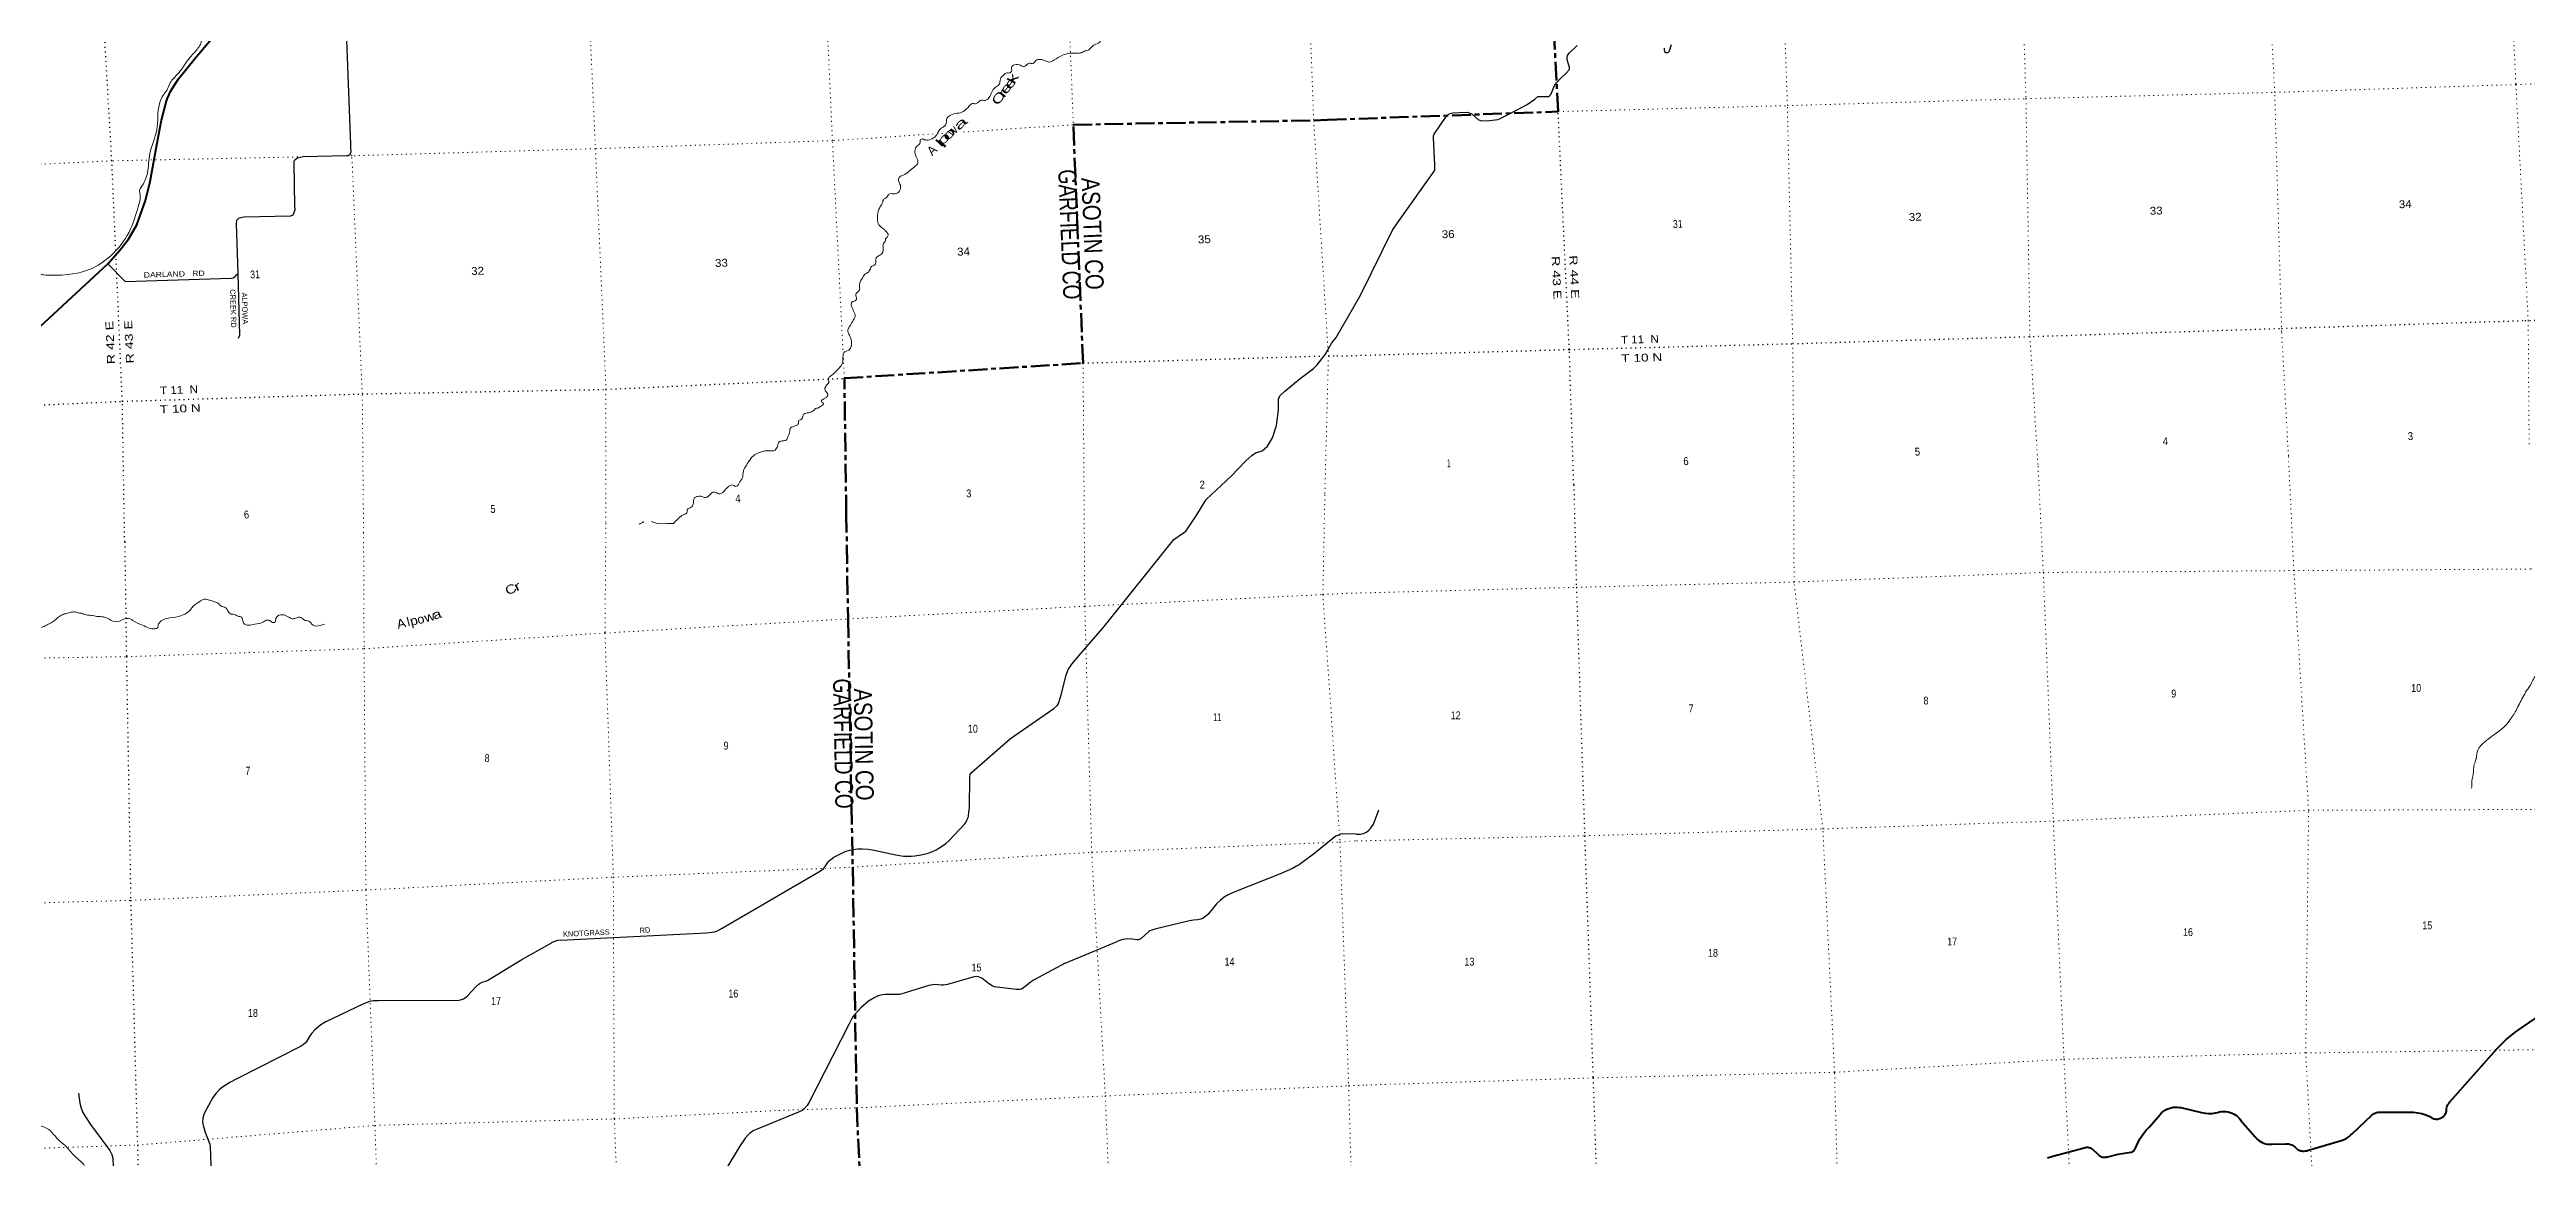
# Model space of a CAD drawing. Header units: feet. Extents: x 757852 to 1040949, y -536576 to -344549.
# Drawn here: x 888696 to 943844, y -408566 to -383889 of the extents above; entities that cross this region are included whole.
import ezdxf
from ezdxf.enums import TextEntityAlignment as Align

# ---------------------------------------------------------------- set-up
doc = ezdxf.new("R2010")
doc.units = ezdxf.units.FT
doc.header["$LTSCALE"] = 70
doc.linetypes.add('DOTTED', pattern=[1.5, 0.3, -1.2])
doc.linetypes.add('LONG_DASH_SHORT_DASH', pattern=[9.9, 6, -1.2, 1.5, -1.2])
for name, color, linetype, lineweight in [('11', 7, 'LONG_DASH_SHORT_DASH', 60), ('26', 7, 'Continuous', 40), ('29', 7, 'Continuous', 25), ('39', 7, 'Continuous', 13), ('6', 7, 'DOTTED', 25), ('7', 7, 'DOTTED', 13)]:
    doc.layers.add(name, color=color, linetype=linetype, lineweight=lineweight)
for name, color, linetype in [('12', 7, 'Continuous'), ('30', 7, 'Continuous'), ('41', 7, 'Continuous')]:
    doc.layers.add(name, color=color, linetype=linetype)

msp = doc.modelspace()

# ---------------------------------------------------------------- linework, layer by layer
at = {"layer": '11'}
for points in [[(917151.86, -385455.14), (922284.27, -385271.38), (922005.04, -379966.05), (927199.66, -379765.43), (932541.61, -379679.8), (943351.62, -379386.9), (948555.73, -379221.31)], [(906435.99, -394228.44), (906392.3, -391211.22), (911706.99, -390873.52), (911489.97, -385565.11), (916842.37, -385467.62), (917151.86, -385455.14)], [(906435.99, -394228.44), (906474.37, -396570.99), (906577.94, -402100.76), (906668.39, -407460.46), (906912.32, -412853.65), (907126.07, -418378.1), (907326.77, -423734.49), (907600.29, -423729.04)]]:
    msp.add_lwpolyline(points, dxfattribs=at)
at = {"layer": '26'}
for points in [[(885768.05, -392565.01), (889994.47, -388661.78), (890260.49, -388359.5), (890453.82, -388111.86), (890636.84, -387792.13), (890835.08, -387252.62), (890934.26, -386824.92), (891099.23, -385930.37), (891185.03, -385460.86), (891302.61, -385042.64), (891322.82, -384975.79), (891357.25, -384894.01), (891389.54, -384827.29), (891436.89, -384747.65), (891501.45, -384642.19), (891566.34, -384539.24), (891935.99, -384078.72), (892465.45, -383456.14)], [(942077.07, -407425.75), (942086.52, -407404.05), (942098.18, -407383.45), (942100.79, -407379.8), (942119.89, -407354.71), (942141.8, -407329.8), (943192.06, -406135.36), (943393.35, -405936.5), (943614.32, -405759.77), (943659.74, -405727.89), (946879.52, -403517.5), (947032.07, -403450.21), (947190.81, -403399.23), (947354.02, -403365.13), (947463.81, -403352.01), (948330.54, -403313.84), (948571.71, -403328.4), (948810.03, -403368.08), (948989.91, -403415.49), (949561.74, -403589.08)], [(933182.39, -408572.78), (933298.76, -408538.03), (934022.85, -408340.87), (934041.8, -408337.72), (934060.97, -408336.58), (934080.15, -408337.44), (934099.14, -408340.3), (934117.73, -408345.14), (934135.71, -408351.89), (934152.88, -408360.48), (934169.07, -408370.82), (934172.3, -408373.19), (934307.69, -408496.86), (934332.41, -408519.5), (934357.69, -408536.13), (934366.87, -408541.28), (934385.47, -408549.28), (934404.8, -408555.3), (934424.65, -408559.26), (934444.8, -408561.13), (934465.05, -408560.87), (934485.15, -408558.51), (934504.9, -408554.05), (934520.23, -408549.04), (934753.81, -408492.89), (935035.86, -408447.55), (935049.23, -408444.45), (935062.21, -408439.97), (935074.65, -408434.16), (935086.41, -408427.09), (935097.36, -408418.82), (935107.4, -408409.45), (935116.4, -408399.09), (935124.26, -408387.84), (935130.91, -408375.83), (935136.26, -408363.19), (935137.11, -408360.79), (935189.18, -408236.83), (935240.06, -408141.05), (935300.68, -408051.11), (935370.37, -407968), (935416.18, -407921.84), (935453.34, -407882.74), (935689.44, -407609.68), (935722.12, -407574.19), (935758.32, -407542.31), (935797.66, -407514.39), (935839.71, -407490.74), (935883.99, -407471.61), (935930.04, -407457.21), (935977.33, -407447.71), (936025.36, -407443.2), (936073.6, -407443.74), (936121.52, -407449.31), (936126.03, -407450.23), (936150.7, -407455.25), (936176.03, -407461.33), (936612.26, -407566.07), (936688.6, -407579.85), (936765.95, -407585.58), (936843.49, -407583.2), (936920.35, -407572.72)], [(936920.35, -407572.72), (936963.68, -407563.13), (937009.68, -407550.37), (937056.75, -407542.49), (937104.39, -407539.58), (937152.08, -407541.66), (937199.28, -407548.71), (937245.49, -407560.66), (937290.2, -407577.38), (937332.92, -407598.67), (937373.17, -407624.32), (937410.53, -407654.03), (937444.57, -407687.48), (937474.93, -407724.31), (937486.4, -407740.54), (937796.71, -408096.04), (937822.78, -408129.59), (937852.21, -408160.23), (937884.68, -408187.63), (937919.84, -408211.49), (937957.31, -408231.54), (937996.66, -408247.56), (938037.47, -408259.38), (938079.29, -408266.87), (938121.59, -408269.94), (938162.38, -408269.43), (938171.59, -408269.19), (938489.83, -408261.08), (938516.22, -408260.1), (938542.56, -408261.89), (938568.57, -408266.43), (938593.97, -408273.65), (938618.47, -408283.5), (938641.81, -408295.85), (938663.72, -408310.57), (938683.91, -408327.43), (938756.3, -408392.82), (938783.04, -408404.97), (938810.91, -408414.27), (938839.6, -408420.6), (938868.79, -408423.89), (938898.17, -408424.12), (938927.41, -408421.28), (938956.19, -408415.39), (938984.2, -408406.53), (938993.56, -408402.83), (939751.06, -408176.71), (939801.87, -408155.03), (939850.12, -408128.15), (939895.31, -408096.39), (939910.72, -408082.98), (939935.85, -408061.12), (939960.72, -408037.58), (940398.04, -407623.7), (940423.36, -407604.98), (940450.49, -407589.01), (940479.15, -407575.97), (940509.01, -407565.99), (940539.75, -407559.19), (940571.04, -407555.64), (940582.88, -407555.16), (941332.19, -407560.15), (941425, -407569.78), (941516.29, -407589.07), (941605.07, -407617.79), (941690.36, -407655.63), (941747.6, -407687.4), (941769.1, -407696.46), (941791.44, -407703.22), (941814.36, -407707.61), (941837.61, -407709.58), (941860.94, -407709.11), (941884.09, -407706.21), (941906.81, -407700.9), (941928.85, -407693.24), (941949.97, -407683.32), (941969.94, -407671.25), (941988.54, -407657.16), (942005.56, -407641.2), (942020.83, -407623.55), (942034.16, -407604.4), (942045.42, -407583.96), (942054.48, -407562.45), (942061.24, -407540.12), (942065.63, -407517.2), (942066.13, -407513.32), (942065.76, -407496.52), (942065.21, -407471.56), (942070.52, -407446.52), (942077.07, -407425.75)]]:
    msp.add_lwpolyline(points, dxfattribs=at)
at = {"layer": '29'}
for p, q in [((903672.53, -403457.39), (905826.86, -402207.01)), ((900069.94, -403725.71), (903323.95, -403565.31)), ((911309, -404235.88), (912466.58, -403753.29)), ((902927.77, -410197.26), (904113.61, -408238.74))]:
    msp.add_line(p, q, dxfattribs=at)
for points in [[(892906.3, -390320.59), (892932.16, -390247.34), (892893.12, -388876.49), (892862.23, -387764.91), (892867.87, -387688.28), (892908.86, -387648.74), (892958.45, -387627.02), (893018.47, -387617.05), (894071.46, -387591.27), (894117.03, -387569.69), (894143.58, -387518.54), (894165.73, -387455.46), (894159, -387369.17), (894141.57, -386430.18), (894143.95, -386377.79), (894159.01, -386345.12), (894200.06, -386307.59), (894273.7, -386283.09), (894345.84, -386274.74), (895308.36, -386249.86), (895342.51, -386248.76), (895385.89, -386221.21), (895408.1, -386160.14), (895403.95, -386091.87), (895403.24, -386005.38), (895214.4, -380953.58)], [(920376.54, -385338.85), (920504.03, -385449.49), (920555.31, -385473.61), (920605.82, -385479.72), (920756.38, -385469.83), (920942, -385444.04), (920982.29, -385430.83), (921201.39, -385319.66), (921594.06, -385117.21), (921764.39, -384993.86), (921834.72, -384938.8), (921882.87, -384934.91), (922043.94, -384936.67), (922069.98, -384934.89), (922091.7, -384922.74), (922114.08, -384898.92), (922128.1, -384875.04), (922201.5, -384691.08), (922245.39, -384629), (922351.96, -384522.22), (922466.48, -384413.12), (922528, -384338.28), (922536.48, -384312.9), (922536.03, -384285.65), (922521.95, -384233.88), (922487.39, -384120.53), (922483.1, -384075.02), (922493.72, -384023.7), (922529.96, -383971.98), (922710.33, -383795.92)], [(924642.66, -383861.21), (924643.61, -383901.28), (924654.46, -383929.64), (924685.13, -383953.23), (924706.37, -383955.59), (924724.91, -383953.54), (924739.4, -383946.16), (924755.1, -383930.31), (924763.67, -383915.03), (924810.57, -383774.36)], [(917345.43, -390304.79), (917874.25, -389375.25), (918604.05, -387895.98), (919384.75, -386797.05), (919533.82, -386592.03), (919539.49, -386572.2), (919538.67, -386457.02), (919509.06, -385846.47), (919509.93, -385813), (919521.75, -385775.16), (919775.73, -385403.44), (919837.55, -385336.64), (919878.89, -385312.78), (919938.72, -385298.49), (920252.57, -385284.4), (920306.92, -385296.2), (920368.68, -385332.02), (920376.54, -385338.85)], [(889994.47, -388661.78), (890380.84, -389053.76), (892737.56, -388982.08), (892787.54, -388972.43), (892828.84, -388942.93), (892867.76, -388901.44), (892893.12, -388876.49)], [(914447.49, -393911.15), (915005.71, -393389.04), (915330.8, -393046.64), (915467.9, -392929.57), (915548.44, -392868.64), (915695.97, -392827.69), (915813.42, -392725.33), (915924.14, -392536.68), (916016, -392260.11), (916055.75, -391924.87), (916058.03, -391677.33), (916085.83, -391602), (916199.2, -391497.76), (916544.33, -391217.09), (916836.92, -390992.42), (916920.78, -390909.25), (917094.59, -390680.35), (917243.4, -390424.08), (917345.43, -390304.79), (917344.85, -390305.8)], [(914035.08, -394561.72), (914238.55, -394252.76), (914447.49, -393911.15)], [(911054.34, -398564.65), (911136.88, -398488.38), (911157.75, -398454.98), (911178.89, -398411.09), (911220.63, -398260.77), (911329.14, -397826.5), (911378.96, -397695.01), (911454.35, -397575.97), (911654.69, -397342.14), (912180.57, -396740.85), (913699.79, -394836.77), (913729.79, -394804.42), (913748.83, -394788.77), (913825, -394736.56), (913941.87, -394653.05), (913992.99, -394613.39), (914009.43, -394596.17), (914035.08, -394561.72)], [(909226.55, -399990.52), (910093.04, -399235.98), (911054.34, -398564.65)], [(905826.86, -402207.01), (905883.25, -402169.18), (905930.2, -402129.52), (905964.64, -402085.67), (906034.55, -401983.37), (906054.37, -401958.32), (906087.76, -401929.09), (906155.59, -401878.98), (906217.15, -401847.66), (906396.62, -401762.06), (906456.09, -401737.01), (906517.66, -401718.22), (906584.44, -401703.6), (906693.99, -401691.08), (906793.12, -401691.08), (906919.37, -401699.43), (907022.68, -401716.13), (907541.26, -401828.88), (907712.38, -401851.84), (907833.42, -401858.11), (907885.59, -401856.02), (907960.72, -401849.75), (908100.53, -401824.7), (908261.22, -401787.12), (908338.44, -401757.89), (908438.6, -401711.96), (908531.47, -401657.68), (908651.46, -401569.99), (908723.46, -401509.44), (909073.01, -401135.72), (909095.96, -401102.32), (909121, -401056.39), (909148.13, -400993.75), (909158.57, -400964.52), (909166.92, -400876.83), (909177.35, -400780.79), (909185.7, -400091.81), (909197.18, -400035.43), (909226.55, -399990.52)], [(917786.9, -401366.09), (917881.05, -401364.39), (917920.65, -401358.13), (917966.49, -401345.62), (918014.43, -401320.6), (918068.61, -401276.82), (918106.12, -401237.21), (918139.47, -401193.42), (918170.73, -401139.21), (918293.68, -400824.38)], [(917786.9, -401366.09), (917491.06, -401360.08), (917437.52, -401367.92), (917376.15, -401391.43), (917335.67, -401412.33), (917266.47, -401459.36), (916838.19, -401809.46), (916639.71, -401961), (916522.2, -402044.61), (916462.14, -402081.18), (916373.34, -402128.21), (916080.86, -402253.62), (915046.71, -402661.19), (914938.34, -402713.45), (914848.24, -402770.93), (914765.99, -402833.64), (914675.89, -402917.24), (914528.34, -403100.13), (914482.64, -403152.38), (914439.55, -403194.19), (914378.18, -403235.98), (914327.26, -403256.89), (914258.05, -403272.56), (914169.26, -403277.79), (914075.25, -403293.46), (913302.25, -403481.58), (913216.08, -403507.7), (913190.63, -403519.44), (913171.68, -403533.83), (913088.11, -403606.98), (912999.32, -403685.36), (912957.54, -403711.49), (912934.7, -403716.7), (912910.53, -403716.72), (912800.85, -403701.04), (912706.84, -403695.81), (912644.16, -403701.04), (912591.29, -403711.48), (912528.62, -403729.76), (912466.58, -403753.29)], [(903323.95, -403565.31), (903446.85, -403549.24), (903499.02, -403538.8), (903550.15, -403522.09), (903607.54, -403497.05), (903672.53, -403457.39)], [(898329.81, -404661.87), (898427.93, -404630.71), (898446.71, -404623.4), (898472.74, -404609.31), (899213.89, -404159.29), (899837.56, -403807.12)], [(900069.94, -403725.71), (900004.55, -403735.05), (899941.95, -403753.85), (899904.38, -403770.55), (899837.56, -403807.12)], [(911309, -404235.88), (910618.32, -404612.85), (910530.84, -404667.71), (910436.82, -404740.87), (910337.59, -404819.25), (910299.72, -404827.09), (910217.46, -404824.48), (909736.95, -404761.77), (909680.8, -404740.87), (909601.15, -404688.62), (909449.69, -404573.66), (909376.57, -404542.31), (909328.25, -404537.08), (909251.22, -404547.53), (908687.14, -404709.52), (908600.95, -404725.19), (908546.12, -404725.19), (908415.54, -404714.74), (908360.7, -404717.35), (908274.52, -404735.64), (907841.02, -404866.28)], [(895680.91, -405145.51), (895811, -405090.05), (895853.79, -405075.43), (895911.17, -405067.08), (896020.73, -405067.08), (897811.27, -405058.73), (897844.12, -405054.55), (897866.03, -405049.33), (897915.07, -405031.58), (897958.9, -405003.39), (898003.26, -404966.87), (898178.56, -404774.79), (898253.68, -404707.98), (898287.06, -404683.95), (898315.24, -404668.29), (898329.81, -404661.87)], [(894855.79, -405540.05), (895680.91, -405145.51), (895682.85, -405143.45)], [(907841.02, -404866.28), (907650.37, -404931.59), (907617.73, -404936.81), (907535.47, -404936.82), (907295.21, -404936.82), (907239.07, -404942.04), (907231.24, -404944.65), (907143.75, -404968.17), (907053.66, -405007.35), (906929.61, -405083.13), (906762.47, -405229.44), (906600.56, -405401.87), (906562.7, -405456.73), (906490.88, -405600.44), (905608.2, -407335.25), (905565.12, -407408.4), (905498.52, -407481.56), (905452.83, -407518.14), (905373.17, -407559.94), (904412.15, -407951.85), (904365.8, -407974.05), (904324.02, -407998.87), (904291.38, -408023.69), (904255.46, -408056.35), (904187.58, -408132.12), (904113.61, -408238.74)], [(894855.79, -405540.05), (894734.16, -405614.09), (894688.25, -405645.4), (894649.64, -405682.99), (894600.6, -405724.74), (894537.99, -405797.82), (894491.04, -405858.36), (894416.95, -405983.63), (894390.87, -406017.04), (894352.26, -406050.44), (894282.35, -406092.2), (892883.09, -406806.23), (892713.01, -406893.93), (892549.18, -407002.49), (892482.4, -407052.6), (892404.16, -407136.12), (892332.15, -407232.15), (892137.04, -407587.1), (892106.76, -407687.31), (892103.65, -407779.18), (892123.46, -407883.56), (892170.43, -408021.37), (892262.25, -408271.91), (892275.8, -408334.54), (892282.06, -408509.92), (892290.41, -408764.64)], [(889340.49, -407135.74), (889366.8, -407358.78), (889396.82, -407465.91), (889434.7, -407562.57), (889480.39, -407638.34), (889607.06, -407829.06), (890035.34, -408409.07), (890084.95, -408503.13), (890100.62, -408550.16), (890103.24, -408571.06), (890113.68, -408780.07), (890103.24, -409104.05), (890113.68, -409239.91), (890139.8, -409391.44), (890218.14, -409699.74), (890229.89, -409785.96), (890233.81, -409856.5), (890232.5, -409919.2), (890207.7, -410044.61), (890092.08, -410590.48)]]:
    msp.add_lwpolyline(points, dxfattribs=at)
at = {"layer": '39'}
msp.add_lwpolyline([(902094.7, -394398.72), (902183.28, -394433.42), (902274.24, -394454.62), (902442.62, -394447.35), (902540.93, -394446.28), (902583.86, -394443), (902589.67, -394440.61), (902597.52, -394436.51), (902648.09, -394377.38)], dxfattribs=at)
for points in [[(888155.3, -388948.2), (888120.2, -388919.15), (888103.37, -388895.54), (888088.79, -388815.54), (888042.38, -388746.61), (887898.67, -388717.03), (887749.63, -388774.12), (887713.92, -388853.73), (887682.92, -388890.94), (887653.8, -388988.45), (887658.9, -389086.87), (887726.47, -389189.31), (887809.54, -389208.78), (887892.03, -389145.77), (887986.38, -389076.35), (888076.96, -389015.09), (888151.35, -388950.34), (888256.94, -388918.78), (888471.4, -388895.79), (888578.39, -388908.45), (888745.58, -388917.17), (889645.73, -388763.52), (890125.58, -388418.15), (890500.93, -387883.01), (890670.55, -387392.7), (890714.27, -387184.07), (890710.35, -386995.08), (890763.95, -386908.86), (890874.08, -386637.74), (890928.82, -386203.43), (891083.17, -385675.38), (891143.41, -385096.04), (891233.72, -384897.98), (891324.1, -384766.32), (891384.1, -384627.59), (891554.89, -384430.97), (891747.59, -384163.24), (891914.68, -383962.09), (892066.33, -383746.6), (892137.12, -383567.28), (892298.77, -383463.5), (892337.05, -383401.92), (892572.33, -383209.27), (892749.95, -382909.83), (892797.21, -382813.75), (892903.18, -382794.25), (892952.45, -382698.11), (893023.7, -382661.62), (893088.68, -382617.29), (893227.71, -382433.76), (893324.36, -382245.56), (893328.73, -382064.36), (893420.75, -381984.95), (893724.27, -381788.09), (893993.39, -381584.3), (894262.43, -381314.11), (894527.52, -381110.44), (894783.95, -380886.94), (894987.84, -380719.44), (895056.38, -380596.52), (895164.97, -380468.3), (895365.47, -380321.02), (895476.07, -380192.74), (895608.84, -380065.75), (895832.25, -379879.51), (896020, -379710.52), (896267.2, -379513.46), (896486.48, -379387.72), (896981.6, -379080.09), (897124.03, -378940.72), (897291.68, -378707.99), (897450.24, -378570.12), (897553.77, -378536.61), (897677.24, -378434.06), (897833.34, -378153.42), (898149.11, -377642.32), (898373.2, -377413.82), (898552.74, -377303.43), (898694.31, -377264.68), (898866, -377160.59), (898980.55, -376965.78), (899054.81, -376897), (899129.61, -376717.55), (899203.35, -376503.94), (899348.29, -376380.58), (899476.09, -376223.57), (899572.8, -376037.38), (899708.26, -375868.06), (899794.37, -375728.49), (899867.82, -375697.96), (899985.36, -375726.37), (900082.08, -375604.57), (900172.72, -375480.94), (900270.89, -375340.98), (900417.84, -375217.56), (900641.76, -375047.41), (900812.62, -374852.8)], [(885470.94, -384859.55), (885545.53, -384805.07), (885581.6, -384673.14), (885669.6, -384529.48), (885750.65, -384484.63), (885785.37, -384501.62), (885829.44, -384496.18), (885918.84, -384461.12), (885986.4, -384499.18), (886153.83, -384451.56), (886323.13, -384335.47), (886537.5, -384117.33), (886682.66, -384128.76), (886753.66, -384084.23), (886761.43, -384011.56), (886798.72, -383982.19), (886915.48, -383922.11), (887068.32, -383730.1), (887132.16, -383649.58), (887213.71, -383620.81), (887290.85, -383515.72), (887375.59, -383396.31), (887442.2, -383404.23), (887523.18, -383357.37), (887574.89, -383210.85), (887631.51, -383156.73), (887695.42, -383142.6), (887671.8, -383030.7), (887705.18, -382941.1), (887835.69, -382870.52), (887894.2, -382812.3), (887966.95, -382759.67), (888074.49, -382726.04), (888137.96, -382697.85), (888209.6, -382737.79), (888300.83, -382761.02), (888330.39, -382677.58), (888340.42, -382612.88), (888402.51, -382604.85), (888459.76, -382570.82), (888514.57, -382522.79), (888547.14, -382471.44), (888598.68, -382447.66), (888625.29, -382398.52), (888690.33, -382356.19), (888728.8, -382300.63), (888812.1, -382199.38), (888899.42, -382162.37), (888974.63, -382123.74), (889035.64, -382017.16), (889042.65, -381920.37), (889130.79, -381845.11), (889188.98, -381841.23), (889232.6, -381757.34), (889300.53, -381743.08), (889324.95, -381687.98), (889322.36, -381605.58), (889348.97, -381556.44), (889449.85, -381502.9), (889511.44, -381478.79), (889519.08, -381402.09), (889550.77, -381322.61), (889600.8, -381250.59), (889578.69, -381186.92), (889627.78, -381149.13), (889697.09, -381114.71), (889745.23, -381046.77), (889791.68, -380988.95), (889789.15, -380908.55), (889842.25, -380806.26), (889896.11, -380792.45), (889921.3, -380825.85), (889991.74, -380827.61), (890059.53, -380744.96), (890170.84, -380703.15), (890270.34, -380669.78), (890284.64, -380612.99), (890264.54, -380549.25), (890377.11, -380547.65), (890484.03, -380558.3), (890539.52, -380467.99), (890541.31, -380333.14), (890550.03, -380290.61), (890636.61, -380293.86), (890729.96, -380256.66), (890788.95, -380085.77), (890829.17, -379957.73), (890906.51, -379923.06), (890946.87, -379863.42), (890969.84, -379826.46), (891062.94, -379781.22), (891098.72, -379703.62), (891066.88, -379650.33), (891113.5, -379534.15), (891160.33, -379488.39), (891276.22, -379464.54), (891320.1, -379388.7)], [(911752.06, -383921.03), (911837.75, -383896.15), (911927.39, -383804.75), (911994.75, -383772.4), (912089.29, -383709.01), (912138.12, -383598.8), (912211.74, -383509.92), (912359.91, -383489.07), (912558.92, -383422.32), (912633.11, -383351.53), (912642.14, -383254.67), (912663.42, -383227.84), (912770.21, -383234.47), (912851.07, -383183.58), (912960.61, -383085.51), (913090.5, -383059.2), (913215.49, -383004.89), (913292.14, -382948.11), (913302.05, -382879.39), (913346.3, -382815.6), (913408.01, -382795.51), (913455.72, -382777.88), (913542.4, -382656.39), (913579.44, -382618.99), (913661.11, -382594.24), (913803.25, -382573.58), (913904.07, -382518.03), (913942.05, -382510.77), (913995.86, -382559.34), (914116.04, -382607.79), (914181.33, -382573.5), (914218.67, -382481.77), (914229.9, -382455.25), (914296.7, -382469.2), (914470.88, -382572.25), (914528.95, -382564.35), (914547.02, -382499.39), (914562.89, -382428.46), (914626.05, -382390.22), (914748.6, -382386.28), (914884.78, -382432.21), (915008.84, -382412.13), (915091.64, -382359.17), (915189.02, -382386.22), (915377.24, -382360.06), (915576.63, -382305.37), (915690.57, -382283.6), (915769.66, -382176.44), (915905.14, -382135.87), (916087.47, -382178.3), (916173.54, -382165.48), (916212.71, -382132.03), (916242.64, -382060.65), (916300.97, -382060.79), (916368.66, -382102.88), (916414.11, -382077.28), (916499.41, -381975.95), (916563.43, -381837.09), (916626.77, -381804.88), (916675.99, -381835.49), (916707.26, -381806.32), (916758.23, -381764.44), (916875.88, -381732.5), (916962.45, -381704.31), (917001.25, -381689.17), (917001.63, -381689.02)], [(906551.12, -389608.69), (906543.32, -389552.61), (906568.18, -389511.57), (906629.76, -389487.46), (906662.97, -389456.22), (906653.17, -389400.2), (906651.21, -389337.89), (906691.82, -389286.29), (906728.54, -389238.84), (906729.4, -389138.22), (906819.65, -388938.15), (906850.4, -388892.91), (906915.63, -388856.61), (906971.3, -388772.33), (906999.99, -388725.14), (907065.28, -388690.85), (907093.01, -388613.51), (907100.47, -388530.78), (907143.59, -388495.2), (907235.81, -388421.82), (907259.09, -388330.53), (907254.17, -388238.15), (907280.72, -388187), (907309.59, -388145.83), (907310.66, -388115.62), (907345.37, -388068.23), (907365.51, -388005.22), (907321.3, -387942.26), (907271.31, -387887.53), (907157.72, -387792.6), (907131.71, -387668.69), (907146.18, -387489.17), (907183.65, -387401.46), (907248.36, -387284.7), (907260.84, -387234), (907319.91, -387193.88), (907364.35, -387136.12), (907383.69, -387111.36), (907483.95, -387102.1), (907587.54, -387070.61), (907644.4, -386960.14), (907621.34, -386866.32), (907595.02, -386796.75), (907626.84, -386721.29), (907704.18, -386686.62), (907832.24, -386602.03), (907963.57, -386493.19), (908029.29, -386408.59), (908023.06, -386338.38), (907966.85, -386213.43), (907977.12, -386092.39), (908035.06, -386016.09), (908074.29, -385984.65), (908076.86, -385938.3), (908087.59, -385895.7), (908121.3, -385880.54), (908198.46, -385904.21), (908322.58, -385886.14), (908403.62, -385841.29), (908474.86, -385740.42), (908550.19, -385641.43), (908646.55, -385571.94), (908676.15, -385426.14), (908760.21, -385349), (909039.33, -385271.63), (909181.95, -385138.29), (909242.9, -385094.08), (909311.33, -385095.9), (909366.77, -385067.97), (909437.58, -385017.41), (909518.19, -385022.87), (909677.37, -384840.71), (909750.5, -384735.75), (909834.99, -384672.68), (909858.33, -384583.41), (909878.48, -384520.4), (909950.6, -384447.66), (909991.72, -384412.14), (910062.1, -384411.89), (910118.84, -384361.78), (910112.3, -384281.52), (910181.1, -384231.02), (910314.14, -384240.83), (910381.51, -384272.87), (910456.46, -384226.2), (910507.75, -384194.38), (910584.41, -384201.97), (910658.67, -384133.2), (910760.5, -384109.81), (910864.03, -384140.68), (910955.39, -384167.93), (911058.66, -384126.38), (911248.31, -384017.69), (911405.76, -383972.39), (911568.55, -383969.17), (911668.81, -383959.92), (911752.06, -383921.03)], [(902648.09, -394377.38), (902760.16, -394279.32), (902817.35, -394243.28), (902851.32, -394236.15), (902884.65, -394208.93), (902893.37, -394166.4), (902900.27, -394129.96), (902959.47, -394093.86), (903000.84, -394066.38), (903030.71, -393992.99), (903030.82, -393932.63), (903055.24, -393877.52), (903108.6, -393847.64), (903194.73, -393836.83), (903282.07, -393864.2), (903324.26, -393862.85), (903381.38, -393824.8), (903422.25, -393781.24), (903477.43, -393745.26), (903523.89, -393751.82), (903574.93, -393776.33), (903627.42, -393782.69), (903686.81, -393752.62), (903741.23, -393692.53), (903807.71, -393632.05), (903854.91, -393598.34), (903900.81, -393586.81), (903937.41, -393599.71), (903976.34, -393622.61), (904012, -393605.37), (904084.81, -393490.36), (904124.85, -393420.67), (904136.13, -393331.79), (904157.46, -393242.58), (904230.02, -393119.54), (904367.04, -392936.08), (904483.75, -392873.98), (904561.28, -392845.34), (904677.23, -392823.51), (904751.76, -392827.15), (904824.08, -392824.83), (904869.28, -392791.18), (904912.58, -392697.25), (904924.94, -392642.53), (904952.44, -392621.53), (905028.28, -392603), (905100.16, -392586.6), (905134.18, -392517.11), (905166.25, -392449.68), (905178.67, -392396.98), (905181.17, -392348.61), (905202.26, -392315.74), (905275.39, -392275.17), (905352.93, -392246.52), (905371.63, -392201.66), (905372.5, -392165.42), (905429.75, -392131.39), (905462.2, -392076.03), (905490.38, -392012.75), (905593.9, -391979.25), (905685.37, -391946.14), (905724.67, -391916.71), (905751.78, -391883.65), (905799.81, -391876.07), (905849.15, -391846.32), (905910.3, -391808.14), (905921.97, -391795.69), (905925.49, -391779.48), (905902.57, -391754.07), (905883.6, -391726.51), (905884.98, -391706.35), (905954.03, -391663.89), (906005.07, -391624.02), (906024.09, -391589.21), (906012.65, -391545.32), (905962.29, -391478.53), (905981.42, -391383.36), (906010.55, -391350.23), (906043.37, -391306.93), (906041.42, -391244.62), (906046.18, -391204.23), (906114.6, -391141.68), (906237.57, -391023.05), (906338.38, -390903.12), (906361.4, -390739.42), (906396.03, -390625.65), (906477.39, -390590.84), (906526.17, -390543), (906551.44, -390387.28), (906507.03, -390253.91), (906470.04, -390164.56), (906474.42, -390112.11), (906509.01, -390060.7), (906579.55, -389937.72), (906630.58, -389833.48), (906598.66, -389713.79), (906551.12, -389608.69)], [(901820.82, -394460.79), (901829.35, -394454.78), (901866.71, -394442.18), (901867.55, -394440.92), (901895.26, -394426.22), (901900.3, -394422.02), (901915.84, -394413.2), (901928.28, -394405.73)], [(949186.1, -394487.3), (949184.28, -394490.06), (949130.72, -394569.49), (949027.39, -394692.6), (948921.86, -394807.73), (948820.89, -394944.82), (948693.67, -395154.87), (948564.71, -395296.7), (948441.77, -395438.37), (948302.36, -395564.41), (948156.85, -395608.27), (947991.07, -395644.63), (947820.64, -395735.31), (947649.27, -395868.18), (947625.54, -395882.84), (947585.4, -395883.86), (947404.16, -395944.7), (947233.09, -395931), (947010.78, -396035.05), (946857, -396227.7), (946673.82, -396449.22), (946414.06, -396660.64), (946193.84, -396846.96), (946107.82, -396939.51), (945954.72, -397079.94), (945858.96, -397184.78), (945823.3, -397362.38), (945751.06, -397522.84), (945633.78, -397650.31), (945511.6, -397663.47), (945365.63, -397689.28), (945257.87, -397637.81), (945162.12, -397505.73), (944982.58, -397395.87), (944740, -397414.1), (944597.69, -397425.76), (944368.59, -397499.87), (944215.39, -397636.29), (944084.48, -397780.18), (943959.31, -397992.18), (943783.68, -398273.74), (943628.69, -398576.85), (943484.01, -398811.44), (943378.94, -398944.63), (943170.4, -399116.6), (942882.8, -399338.77), (942781.22, -399451.79), (942735.53, -399629.64), (942730.68, -399675.94), (942711.73, -399720.6), (942711.88, -399726.62), (942691.23, -399783.36), (942668.4, -399912.45), (942652.3, -400069.47), (942627.67, -400206.62), (942628.07, -400222.68), (942622.95, -400337.25)], [(885971.15, -397835.19), (886029.06, -397806.33), (886061.7, -397757.21), (886122.06, -397695.21), (886218.61, -397702.21), (886280.59, -397694.26), (886353.6, -397585.76), (886499.34, -397493.03), (886688.4, -397439.03), (886982.1, -397327.64), (887178.69, -397257.36), (887365.68, -397201.41), (887487.46, -397179.57), (887578.38, -397132.64), (887687.84, -397035.03), (887782.05, -396963.95), (887881.65, -396938.79), (887992.74, -396895.24), (888097.69, -396847.87), (888161.1, -396753.7), (888252.8, -396732.8), (888341.99, -396762.07), (888520.57, -396760.5), (888625.47, -396711.12), (888704.53, -396670.58), (888801.16, -396613.45), (888883.16, -396536.74), (888963.99, -396488.12), (889001.55, -396468.91), (889097.14, -396443.87), (889204.76, -396418.46), (889254.83, -396414.89), (889333.69, -396434.47), (889398.22, -396444.48), (889511.77, -396483.01), (889620.42, -396491.63), (889751.54, -396513.58), (889894.45, -396527.15), (890003.94, -396563.8), (890110.07, -396622.61), (890250.5, -396620.22), (890377.33, -396566.15), (890524.37, -396583.6), (890551.04, -396602.8), (890765.02, -396710.34), (890917.51, -396775.7), (891040.37, -396789.9), (891107.71, -396759.74), (891112.16, -396707.49), (891144.62, -396652.37), (891181.7, -396617.14), (891306.41, -396559.14), (891566.12, -396518.95), (891671.32, -396479.59), (891807.27, -396395.18), (891859.55, -396331.42), (891919.79, -396265.41), (891974.85, -396227.62), (892047.6, -396177.25), (892100.84, -396145.52), (892174.67, -396131.19), (892285.98, -396161.78), (892399.48, -396198.31), (892468.98, -396240.22), (892528.75, -396292.46), (892591.45, -396308.53), (892651.35, -396364.77), (892714.15, -396450.98), (892839.56, -396483.13), (892910.88, -396518.97), (892957.12, -396521.54), (893013.47, -396660.05), (893131.4, -396710.47), (893265.21, -396688.25), (893444.53, -396644.56), (893515.52, -396602.26), (893583.7, -396600.13), (893645.11, -396640.29), (893711.59, -396648.24), (893731.6, -396579.47), (893771.61, -396508.09), (893919.39, -396483.42), (894035.55, -396541.91), (894126.69, -396569.12), (894234.01, -396533.7), (894337.54, -396572.55), (894362.26, -396593.82), (894465.43, -396620.65), (894562.38, -396707.79), (894719.27, -396718.92), (894820.69, -396687.69)], [(886323.02, -406950.14), (886425.34, -407005.86), (886529.98, -407199.21), (886682.86, -407410.86), (886824.63, -407586.78), (886889.14, -407662.91), (886922.72, -407711.96), (887058.74, -407829.95), (887245.68, -407906.26), (887540.57, -407901.05), (887785.93, -407917.42), (888039.15, -407861.41), (888251.72, -407788.63), (888484.43, -407851.49), (888679.94, -407945.57), (888887.25, -408165.53), (889041.86, -408300.97), (889257.74, -408538.7), (889449.75, -408717.06), (889543.8, -408974.63), (889569.94, -409110.08), (889584.02, -409177.78), (889601.42, -409489.85), (889579.54, -409696.94), (889612.71, -409932.37), (889572.82, -410208.16), (889500.57, -410408.81), (889458.92, -410692.67), (889431.79, -410992.11), (889433.67, -411388.83), (889412.59, -411756.21), (889402.38, -412151.31), (889318.2, -412622.87), (889276.37, -412900.72), (889194.67, -413187.84), (889121.64, -413362.46), (888986.63, -413745.43), (888934.07, -413933.44), (888900.48, -414084.79), (888851.75, -414266.67), (888853.94, -414272.61), (888868.77, -414632.86), (888848.5, -414960.14), (888842, -415144.7), (888977.33, -415537.54), (888933.59, -415670.99), (888928.8, -415693.96)]]:
    msp.add_spline(points, degree=3, dxfattribs=at)
at = {"layer": '6'}
for points in [[(890370.04, -394856.36), (890315.88, -391723.59), (890083.29, -386367.4), (889779.14, -381102.02), (889631.42, -375694.81), (889347.6, -370372.44), (889070.12, -364995.56), (888938.39, -361711.05)], [(922633.08, -393584.09), (922533.05, -390569.86), (922284.27, -385271.38), (922283.88, -385263.99)], [(917361.77, -390714.41), (922533.05, -390569.86), (927507.02, -390440.23), (932864.18, -390279.55), (938393.69, -390100.08), (943808.66, -389925.07), (948990.82, -389758.65)], [(911679.56, -390875.26), (911706.99, -390873.52), (917169.93, -390710.12), (917361.77, -390714.41), (917360.6, -390714.44)], [(885743.65, -391931.87), (890315.88, -391723.59), (895658.16, -391560.04), (901084.82, -391458.16), (906392.3, -391211.22), (906405.89, -391210.36)], [(922633.08, -393584.09), (922691.05, -395866.19), (922873.85, -401401.08), (923061.07, -406793.31), (923248.99, -412213.62), (923418.25, -417610.32), (923604.11, -423028.69), (923750.5, -428474.16), (924006.59, -433810.41), (924177.41, -439110.7), (924185.25, -439270.83)], [(890369.39, -394856.33), (890407.24, -397411.56), (890501.73, -402839.33), (890653.07, -408289.45), (890809.79, -413651.17), (890969.67, -418984.72), (891228.66, -424415.32)]]:
    msp.add_lwpolyline(points, dxfattribs=at)
at = {"layer": '7'}
msp.add_line((911477.93, -385565.9), (908974.3, -385730.86), dxfattribs=at)
for points in [[(938543.88, -392939.97), (938393.8, -390174.43), (938239.14, -384844.2), (937969.88, -379536.47), (937740.66, -374275.46), (937553.7, -368910.18), (937259.08, -363518.92), (936817.44, -357965.6), (936614.74, -352768.73), (936229.53, -347324.66), (936233, -347271.05)], [(941672.5, -347047.99), (941672.33, -347192.84), (942030.25, -352555.47), (942256.85, -357902.33), (942640.13, -363403.59), (942953.14, -368749.87), (943209.34, -374084.27), (943351.62, -379386.9), (943609.82, -384668.91), (943883.01, -389924.96), (943903.75, -392720.51)], [(927533.27, -393386.88), (927507.02, -390440.23), (927388.93, -385138.67), (927199.66, -379765.43), (926921.9, -374498.27), (926820.51, -369107.52), (926520.17, -363724.53), (925946.56, -358319.91), (925691.49, -352943.3), (925422.58, -347708.08)], [(930823.63, -347490.45), (930823.45, -347521.46), (931203.93, -352842.97), (931519.13, -358213.2), (931819.68, -363634.51), (931963.97, -368989.38), (932389.21, -374375.55), (932541.61, -379679.8), (932700.03, -384983.81), (932789.83, -390279.66), (932969.52, -393166.88)], [(915015.68, -348125.54), (915170.17, -353230.67), (915500.45, -358559.59), (915866.61, -364070.44), (916182.72, -369524.55), (916392.61, -374670.23), (916644.32, -380186.76), (916842.37, -385467.62), (917169.93, -390710.12), (917090.63, -393805.85)], [(899416.28, -357900.22), (899484.78, -359277.23), (899706.46, -364734.38), (900001.28, -370150.95), (900192.93, -375419.94), (900613, -380854.61), (900850.11, -386098.14), (901084.82, -391458.16), (901082.87, -394438.89)], [(911048.82, -375971.16), (911286.16, -380356.86), (911489.77, -385560.06)], [(906392.06, -391206.46), (906127.51, -385918.43), (905885.77, -380655.07), (905676.07, -376312.1)], [(922288.55, -385271.27), (927388.93, -385138.67), (932700.03, -384983.81), (938239.14, -384844.2), (943609.82, -384668.91), (948774.29, -384514.75)], [(908582.99, -385756.64), (906127.51, -385918.43), (900850.1, -386098), (895427.21, -386256.1), (895316.13, -386258.41)], [(894223.33, -386281.17), (890083.29, -386367.4), (885537.73, -386587.86)], [(895688.14, -394649.71), (895658.16, -391560.04), (895427.21, -386256.1), (895424.71, -386188.06)], [(911706.96, -390872.88), (911706.99, -390873.52), (911731.49, -394019.03)], [(932969.52, -393166.88), (933086.94, -395536.82), (933309.99, -401074.7), (933547.2, -406379.32), (933821.37, -411873.73), (933933.4, -417231.73), (934217.72, -422661.16)], [(939571.22, -422442.79), (939393.76, -417118.58), (939217.78, -411693.94), (938930.53, -406238.01), (938994.07, -400833.37), (938665.61, -395494.94), (938543.88, -392939.97)], [(928857.7, -422840.5), (928709.66, -417409.12), (928581.68, -412055.54), (928438.78, -406668.21), (928178.49, -401245.72), (927536.69, -395748.64), (927533.27, -393386.88)], [(911731.49, -394019.03), (911744.45, -396290.03), (911900.64, -401768.08), (912201.78, -407195.65), (912431.71, -412657.44), (912613.06, -418104.65), (912728.4, -423491.69)], [(917090.63, -393805.85), (917047.21, -396028.15), (917427.1, -401539.57), (917620.59, -406965.24), (917777.29, -412418.33), (917927.64, -417902.57), (918074.53, -423404.97)], [(895688.14, -394649.71), (895698.49, -397225.25), (895739.24, -402609.49), (895940.52, -407851.55), (896135.3, -413278.3), (896346.33, -418778.77), (896587.62, -424221.28)], [(901082.87, -394438.89), (901063.11, -396885.3), (901247.92, -402323.35), (901270.88, -407707.15), (901485.18, -413049.09), (901723.14, -417774.66), (901745.35, -418481.88), (901960.91, -423966.19)], [(917572.76, -396000.96), (922691.05, -395866.19), (927536.69, -395748.64), (933086.94, -395536.82), (938665.61, -395494.94), (943933.11, -395458.99), (949217.24, -395245.4)], [(885957.54, -397482.63), (890407.24, -397411.56), (895698.49, -397234.25), (901063.11, -396885.3), (906474.37, -396570.99), (911744.45, -396290.03), (917047.21, -396028.15), (917572.76, -396000.96)], [(917792.84, -401515.04), (922873.85, -401401.08), (928184.64, -401248.48), (933318.2, -401073.55), (938994.07, -400833.37), (944077.2, -400814.17), (949438.29, -400598.99)], [(886168.49, -402956.94), (890501.73, -402839.33), (895739.24, -402609.49), (901247.92, -402323.35), (906577.94, -402100.76), (911900.64, -401768.08), (917427.1, -401539.57), (917792.84, -401515.04)], [(918009.87, -406952.6), (923061.07, -406793.31), (928438.78, -406668.21), (933547.2, -406379.32), (938930.53, -406238.01), (944285.96, -406162.59), (949659.3, -405951.77)], [(886379.32, -408428.12), (890653.07, -408289.45), (894943.92, -407935.69), (895940.52, -407851.55), (901270.88, -407707.15), (904932.7, -407518.72), (906668.39, -407460.46), (912201.78, -407195.65), (917624, -406970.27), (918009.87, -406952.6)]]:
    msp.add_lwpolyline(points, dxfattribs=at)

# ---------------------------------------------------------------- texts
at = {"layer": '12'}
for s, rotation, width, p in [('GARFIELD CO', 272.341, 0.8, (911151.93, -386565.03)), ('ASOTIN CO', 272.341, 0.85, (911670.03, -386748.78)), ('GARFIELD CO', 271.073, 0.8, (906139.98, -397901.15)), ('ASOTIN CO', 271.073, 0.85, (906603.4, -398119.89))]:
    msp.add_text(s, height=400, rotation=rotation, dxfattribs=dict(at, width=width)).set_placement(p)
at = {"layer": '30'}
for s, rotation, width, p in [('DARLAND   RD', 1.742, 1.2, (890794.06, -388971.16)), ('RD', 2.822, 0.85, (901837.47, -403568.5))]:
    msp.add_text(s, height=120, rotation=rotation, dxfattribs=dict(at, width=width)).set_placement(p)
for s, rotation, p in [('CREEK RD', 271.631, (892713.09, -389229.4)), ('ALPOWA', 271.631, (892974.58, -389301.8)), ('KNOTGRASS', 2.822, (900130.18, -403652.66))]:
    msp.add_text(s, height=120, rotation=rotation, dxfattribs=at).set_placement(p)
at = {"layer": '41'}
for s, rotation, width, p in [('C', 51.511, 1.55, (909896.11, -385036.1)), ('r', 53.229, 1.9, (909993.17, -384919.29)), ('e', 53.229, 1.7, (910068.53, -384809.68)), ('e', 52.684, 1.75, (910163.51, -384695.42)), ('k', 61.025, 1.65, (910230.59, -384584.38)), ('a', 41.675, 2, (909043.72, -385608.67)), ('l', 46.555, 1.75, (908582.84, -386041.49)), ('p', 47.378, 2.05, (908666.18, -385948.13)), ('o', 45.378, 2, (908788.05, -385835.36)), ('C', 26.479, 1.25, (899008.46, -395998.58)), ('r', 27.157, 1.55, (899155.86, -395930.72)), ('o', 15.479, 1.05, (896985.06, -396672.44)), ('w', 16.671, 1.2, (897181.51, -396618.12)), ('a', 18.889, 1.25, (897353.12, -396562.07)), ('A', 14.408, 1.1, (896549.23, -396768.96)), ('p', 14.441, 1.15, (896830.44, -396704.72))]:
    msp.add_text(s, height=200, rotation=rotation, dxfattribs=dict(at, width=width)).set_placement(p, align=Align.CENTER)
for s, rotation, p in [('w', 43.378, (908865.81, -385766.68)), ('A', 44.555, (908412.93, -386204.41)), ('l', 14.441, (896708.94, -396732.64))]:
    msp.add_text(s, height=200, rotation=rotation, dxfattribs=at).set_placement(p, align=Align.CENTER)
at = {"layer": '6'}
for s, rotation, width, p in [('R 43 E', 272.688, 1.35, (922140.32, -388494.32)), ('R 44 E', 272.688, 1.35, (922534.85, -388476.05)), ('R 42 E', 92.486, 1.35, (890154.14, -390894.23)), ('R 43 E', 92.486, 1.35, (890574.28, -390877.11)), ('T 11  N', 1.722, 1.1, (923684.9, -390443.84)), ('T 10 N', 1.722, 1.3, (923692.45, -390853.78)), ('T 11  N', 2.289, 1.1, (891159.54, -391573.16)), ('T 10 N', 2.289, 1.3, (891152.44, -391992.32))]:
    msp.add_text(s, height=175, rotation=rotation, dxfattribs=dict(at, width=width)).set_placement(p)
at = {"layer": '7'}
for s, rotation, width, p in [('31', 2.234, 0.85, (924841.57, -387864.84)), ('32', 2.234, 1.1, (930095.8, -387709.21)), ('33', 2.234, 1.1, (935460.98, -387570.85)), ('34', 2.234, 1.1, (941006.51, -387424.57)), ('35', 1.84, 1.1, (914266.97, -388208.5)), ('36', 2.234, 1.1, (919696.72, -388093.21)), ('32', 1.84, 1.1, (898086.36, -388911.71)), ('33', 1.84, 1.1, (903514.9, -388732.21)), ('34', 1.84, 1.1, (908905.95, -388480.51)), ('31', 1.84, 0.85, (893165.21, -388988.19)), ('4', 2.234, 0.9, (935747.05, -392702.47)), ('3', 2.234, 0.9, (941205.73, -392588.89)), ('1', 2.234, 0.45, (919818.78, -393193)), ('6', 2.234, 0.9, (925075.71, -393146.9)), ('5', 2.234, 0.9, (930229.67, -392935.8)), ('3', 1.84, 0.9, (909106.25, -393864.53)), ('2', 1.84, 0.9, (914304.62, -393669.16)), ('6', 1.84, 0.9, (893025.44, -394334.66)), ('5', 1.84, 0.9, (898512.74, -394210.57)), ('4', 1.84, 0.9, (903968.4, -393977.68))]:
    msp.add_text(s, height=175, rotation=rotation, dxfattribs=dict(at, width=width)).set_placement(p)
for s, width, p in [('9', 0.85, (935936.33, -398322.9)), ('10', 0.85, (941279.06, -398195.54)), ('11', 0.65, (914602.66, -398846.92)), ('12', 0.85, (919892.98, -398805.17)), ('7', 0.85, (925190.12, -398651.78)), ('8', 0.85, (930419.25, -398475.95)), ('10', 0.85, (909143.71, -399103.81)), ('8', 0.85, (898382.92, -399759.6)), ('9', 0.85, (903704.56, -399479.24)), ('7', 0.85, (893057.22, -400037.19)), ('17', 0.85, (930946.58, -403843.55)), ('16', 0.85, (936197.14, -403633.62)), ('15', 0.85, (941525.16, -403484.34)), ('14', 0.85, (914857.07, -404293.91)), ('13', 0.85, (920198.64, -404291.98)), ('18', 0.85, (925621.53, -404095.74)), ('15', 0.85, (909224.26, -404421.54)), ('18', 0.85, (893113.33, -405434.26)), ('17', 0.85, (898527.17, -405170.66)), ('16', 0.85, (903809, -405002.84))]:
    msp.add_text(s, height=175, dxfattribs=dict(at, width=width)).set_placement(p)

doc.saveas('drawing.dxf')
